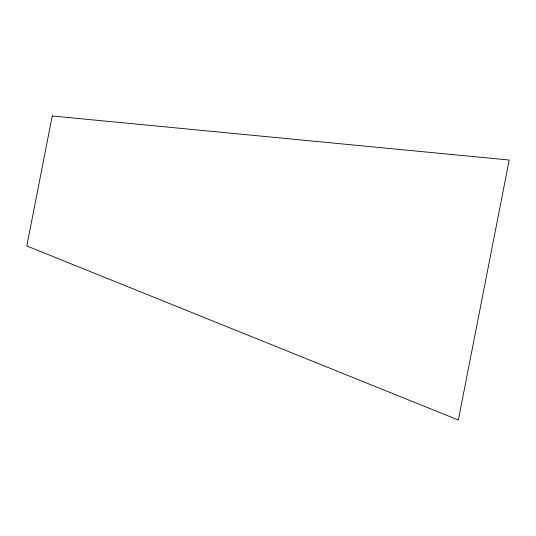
<?xml version="1.0" encoding="UTF-8"?>
<svg xmlns="http://www.w3.org/2000/svg" width="536" height="536" viewBox="0 0 536 536"><rect width="100%" height="100%" fill="white"/><g stroke="black" fill="none" stroke-linecap="round" stroke-linejoin="round"><path stroke-width="0.8" d="M52.233 115.977L26.8 245.97L458.334 420.023L509.2 160.036L52.233 115.977"/></g></svg>
